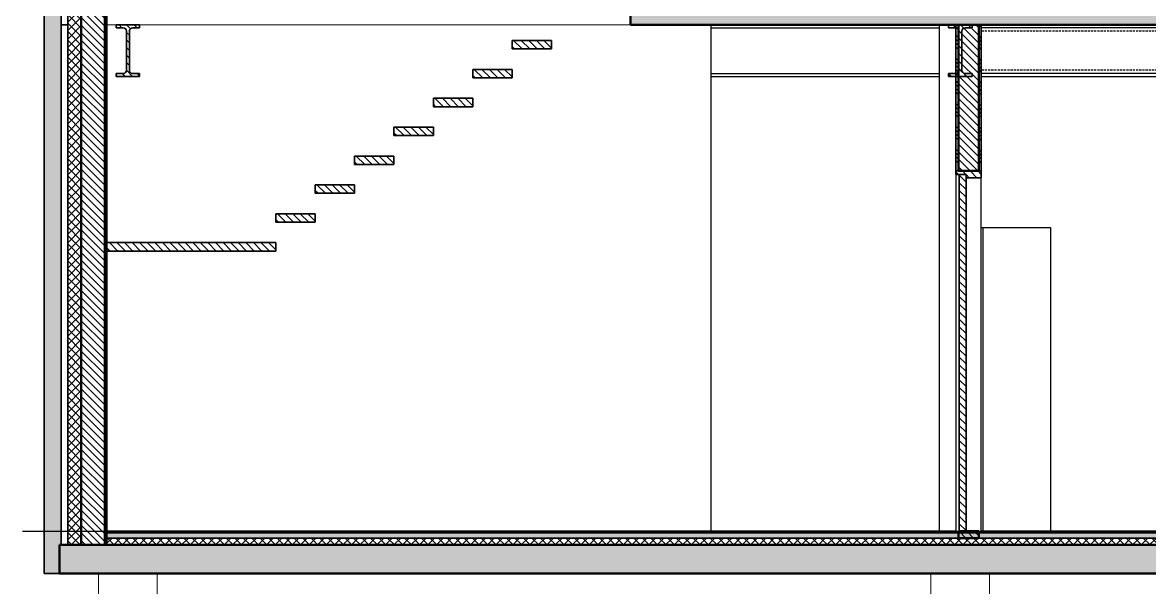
# Model space of a CAD drawing. Header units: millimetres. Extents: x 0 to 18896, y 0 to 22137.
# Drawn here: x 0 to 6674, y 3477 to 6824 of the extents above; entities that cross this region are included whole.
import ezdxf

# ---------------------------------------------------------------- set-up
doc = ezdxf.new("R2010")
doc.units = ezdxf.units.MM
doc.linetypes.add('DASHED', pattern=[19.05, 12.7, -6.35])
for name, color, linetype in [('Background_0', 7, 'Continuous'), ('Background_Back bricks', 7, 'Continuous'), ('Background_DOOR_FRAME', 253, 'Continuous'), ('Background_DOOR_PANEL', 255, 'Continuous'), ('Boundary_0', 7, 'Continuous'), ('Boundary_Air', 7, 'Continuous'), ('Boundary_Back bricks', 7, 'Continuous'), ('Boundary_DOOR_FRAME', 253, 'Continuous'), ('Boundary_DOOR_PANEL', 255, 'Continuous'), ('Boundary_Floor_ Ceramic Tiles', 7, 'Continuous'), ('Boundary_Gypsum Board', 54, 'Continuous'), ('Boundary_Insulation_ Extruded Polystyrene', 42, 'Continuous'), ('Boundary_Insulation_ Polyurethane Foam', 42, 'Continuous'), ('Boundary_Plaster_ Cement', 165, 'Continuous'), ('Boundary_Screed', 7, 'Continuous'), ('Fill_0', 7, 'Continuous'), ('Fill_Back bricks', 7, 'Continuous'), ('Fill_Concrete_ Reinforced', 85, 'Continuous'), ('Fill_DOOR_FRAME', 253, 'Continuous'), ('Fill_DOOR_PANEL', 255, 'Continuous'), ('Fill_Floor_ Ceramic Tiles', 251, 'Continuous'), ('Fill_Gypsum Board', 251, 'Continuous'), ('Fill_Insulation_ Extruded Polystyrene', 42, 'Continuous'), ('Fill_Insulation_ Polyurethane Foam', 42, 'Continuous'), ('Fill_Plaster_ Cement', 253, 'Continuous'), ('Fill_Screed', 251, 'Continuous'), ('Fill_Supporting Wall_ Brick', 11, 'Continuous')]:
    doc.layers.add(name, color=color, linetype=linetype)
for name, color, linetype, lineweight in [('Background_Air', 7, 'Continuous', 9), ('Background_Concrete_ Reinforced', 7, 'Continuous', 9), ('Background_Floor_ Ceramic Tiles', 7, 'Continuous', 9), ('Background_Gypsum Board', 7, 'Continuous', 9), ('Background_Insulation_ Extruded Polystyrene', 7, 'Continuous', 9), ('Background_Insulation_ Polyurethane Foam', 7, 'Continuous', 9), ('Background_Plaster_ Cement', 7, 'Continuous', 9), ('Background_Screed', 7, 'Continuous', 9), ('Background_Supporting Wall_ Brick', 7, 'Continuous', 9), ('Boundary_Concrete_ Reinforced', 99, 'Continuous', 50), ('Boundary_Supporting Wall_ Brick', 14, 'Continuous', 50)]:
    doc.layers.add(name, color=color, linetype=linetype, lineweight=lineweight)
doc.layers.add('BIM_ROOM_LINES', color=7, linetype='Continuous', plot=False)
pattern_1 = [(45, (-21562.4, -14674.708), (-22.45064, 22.45064), [])]
pattern_2 = [(45, (-21562.4, -14674.71), (-25.144717, 25.144717), []), (135, (-21562.4, -14674.71), (-25.144717, -25.144717), [])]
pattern_3 = [(45, (-21562.4, -14674.71), (-67.3519, 67.3519), []), (45, (-21539.95, -14674.71), (-67.3519, 67.3519), []), (45, (-21517.5, -14674.71), (-67.3519, 67.3519), []), (45, (-21495.05, -14674.71), (-67.3519, 67.3519), [])]

# ---------------------------------------------------------------- blocks, each defined once
blk = doc.blocks.new('Section Plane (1)__section__MainBuilding.dwg__param__0%7Cnone', base_point=(21562.4, -14674.7))
at = {"layer": 'Fill_0', "extrusion": (1.53761e-27, -6.98535e-29, -1)}
h = blk.add_hatch(dxfattribs=at)
h.set_pattern_fill('ANSI31', color=256, scale=10, style=0)
h.set_pattern_definition(pattern_1)
edge = h.paths.add_edge_path()
edge.add_line((-3527.9, -11674.7), (-3527.9, -11691.4))
edge.add_line((-3527.9, -11691.4), (-3487, -11691.4))
edge.add_spline(control_points=[(-3487, -11691.4), (-3467.1, -11691.4), (-3467.1, -11711.3)], knot_values=[-0.785398, -0.785398, -0.785398, 0.785398, 0.785398, 0.785398], weights=[1, 0.707107, 1], degree=2, periodic=0)
edge.add_line((-3467.1, -11711.3), (-3467.1, -11943.1))
edge.add_spline(control_points=[(-3467.1, -11943.1), (-3467.1, -11963), (-3487, -11963)], knot_values=[-0.785398, -0.785398, -0.785398, 0.785398, 0.785398, 0.785398], weights=[1, 0.707107, 1], degree=2, periodic=0)
edge.add_line((-3487, -11963), (-3527.9, -11963))
edge.add_line((-3527.9, -11963), (-3527.9, -11979.7))
edge.add_line((-3527.9, -11979.7), (-3388.9, -11979.7))
edge.add_line((-3388.9, -11979.7), (-3388.9, -11963))
edge.add_line((-3388.9, -11963), (-3429.8, -11963))
edge.add_spline(control_points=[(-3429.8, -11963), (-3449.7, -11963), (-3449.7, -11943.1)], knot_values=[-0.785398, -0.785398, -0.785398, 0.785398, 0.785398, 0.785398], weights=[1, 0.707107, 1], degree=2, periodic=0)
edge.add_line((-3449.7, -11943.1), (-3449.7, -11711.3))
edge.add_spline(control_points=[(-3449.7, -11711.3), (-3449.7, -11691.4), (-3429.8, -11691.4)], knot_values=[-0.785398, -0.785398, -0.785398, 0.785398, 0.785398, 0.785398], weights=[1, 0.707107, 1], degree=2, periodic=0)
edge.add_line((-3429.8, -11691.4), (-3388.9, -11691.4))
edge.add_line((-3388.9, -11691.4), (-3388.9, -11674.7))
edge.add_line((-3388.9, -11674.7), (-3527.9, -11674.7))
at = {"layer": 'Fill_0', "extrusion": (3.30431e-27, -6.98535e-29, -1)}
h = blk.add_hatch(dxfattribs=at)
h.set_pattern_fill('ANSI31', color=256, scale=10, style=0)
h.set_pattern_definition(pattern_1)
edge = h.paths.add_edge_path()
edge.add_line((-8457.9, -11674.7), (-8457.9, -11691.4))
edge.add_line((-8457.9, -11691.4), (-8417, -11691.4))
edge.add_spline(control_points=[(-8417, -11691.4), (-8397.1, -11691.4), (-8397.1, -11711.3)], knot_values=[-0.785398, -0.785398, -0.785398, 0.785398, 0.785398, 0.785398], weights=[1, 0.707107, 1], degree=2, periodic=0)
edge.add_line((-8397.1, -11711.3), (-8397.1, -11943.1))
edge.add_spline(control_points=[(-8397.1, -11943.1), (-8397.1, -11963), (-8417, -11963)], knot_values=[-0.785398, -0.785398, -0.785398, 0.785398, 0.785398, 0.785398], weights=[1, 0.707107, 1], degree=2, periodic=0)
edge.add_line((-8417, -11963), (-8457.9, -11963))
edge.add_line((-8457.9, -11963), (-8457.9, -11979.7))
edge.add_line((-8457.9, -11979.7), (-8318.9, -11979.7))
edge.add_line((-8318.9, -11979.7), (-8318.9, -11963))
edge.add_line((-8318.9, -11963), (-8359.8, -11963))
edge.add_spline(control_points=[(-8359.8, -11963), (-8379.7, -11963), (-8379.7, -11943.1)], knot_values=[-0.785398, -0.785398, -0.785398, 0.785398, 0.785398, 0.785398], weights=[1, 0.707107, 1], degree=2, periodic=0)
edge.add_line((-8379.7, -11943.1), (-8379.7, -11711.3))
edge.add_spline(control_points=[(-8379.7, -11711.3), (-8379.7, -11691.4), (-8359.8, -11691.4)], knot_values=[-0.785398, -0.785398, -0.785398, 0.785398, 0.785398, 0.785398], weights=[1, 0.707107, 1], degree=2, periodic=0)
edge.add_line((-8359.8, -11691.4), (-8318.9, -11691.4))
edge.add_line((-8318.9, -11691.4), (-8318.9, -11674.7))
edge.add_line((-8318.9, -11674.7), (-8457.9, -11674.7))
at = {"layer": 'Fill_0', "extrusion": (0, 0, -1)}
h = blk.add_hatch(dxfattribs=at)
h.set_pattern_fill('ANSI31', color=256, scale=10, style=0)
h.set_pattern_definition(pattern_1)
h.paths.add_polyline_path([(-5967.7, -11816.8), (-5734.4, -11816.8), (-5734.4, -11766.8), (-5967.7, -11766.8)])
h = blk.add_hatch(dxfattribs=at)
h.set_pattern_fill('ANSI31', color=256, scale=10, style=0)
h.set_pattern_definition(pattern_1)
h.paths.add_polyline_path([(-5734.4, -11987.9), (-5501.1, -11987.9), (-5501.1, -11937.9), (-5734.4, -11937.9)])
h = blk.add_hatch(dxfattribs=at)
h.set_pattern_fill('ANSI31', color=256, scale=10, style=0)
h.set_pattern_definition(pattern_1)
h.paths.add_polyline_path([(-5501.1, -12158.9), (-5267.7, -12158.9), (-5267.7, -12108.9), (-5501.1, -12108.9)])
h = blk.add_hatch(dxfattribs=at)
h.set_pattern_fill('ANSI31', color=256, scale=10, style=0)
h.set_pattern_definition(pattern_1)
h.paths.add_polyline_path([(-5267.7, -12330), (-5034.4, -12330), (-5034.4, -12280), (-5267.7, -12280)])
h = blk.add_hatch(dxfattribs=at)
h.set_pattern_fill('ANSI31', color=256, scale=10, style=0)
h.set_pattern_definition(pattern_1)
h.paths.add_polyline_path([(-5034.4, -12501), (-4801.1, -12501), (-4801.1, -12451), (-5034.4, -12451)])
h = blk.add_hatch(dxfattribs=at)
h.set_pattern_fill('ANSI31', color=256, scale=10, style=0)
h.set_pattern_definition(pattern_1)
h.paths.add_polyline_path([(-4801.1, -12672.1), (-4567.7, -12672.1), (-4567.7, -12622.1), (-4801.1, -12622.1)])
h = blk.add_hatch(dxfattribs=at)
h.set_pattern_fill('ANSI31', color=256, scale=10, style=0)
h.set_pattern_definition(pattern_1)
h.paths.add_polyline_path([(-4567.7, -12843.1), (-4334.4, -12843.1), (-4334.4, -12793.1), (-4567.7, -12793.1)])
h = blk.add_hatch(dxfattribs=at)
h.set_pattern_fill('ANSI31', color=256, scale=10, style=0)
h.set_pattern_definition(pattern_1)
h.paths.add_polyline_path([(-4334.4, -13014.2), (-3334.4, -13014.2), (-3334.4, -12964.2), (-4334.4, -12964.2)])
at = {"layer": 'Fill_Back bricks', "extrusion": (1.24238e-14, -2.33145e-17, -1)}
h = blk.add_hatch(dxfattribs=at)
h.set_pattern_fill('ANSI36', color=256, scale=10, style=0)
h.set_pattern_definition([(45, (-21562.4, -14674.708), (16.83798, 61.73926), [79.375, -15.875, 0, -15.875])])
h.paths.add_polyline_path([(-3052.4, -14754.7), (-3052.4, -14924.7), (-2962.4, -14924.7), (-2962.4, 2462.3), (-3062.4, 2462.3), (-3062.4, -14754.7)])
at = {"layer": 'Fill_Concrete_ Reinforced', "extrusion": (-6.26582e-17, 1.04669e-14, -1)}
h = blk.add_hatch(dxfattribs=at)
h.set_pattern_fill('CONCRETE1', color=256, scale=10, angle=15, style=0)
h.set_pattern_definition([(15, (-21562.4, -14674.7), (143.684, 248.8682), [25.4, -177.8]), (105, (-21562.4, -14674.7), (-248.8682, 143.684), [25.4, -177.8]), (150, (-21537.87, -14668.13), (-196.2761, -52.592), [35.921, -251.4472]), (15, (-21567.45, -14557.73), (143.684, 248.8682), [25.4, -177.8]), (60, (-21551.9, -14566.71), (-52.592, 196.2761), [17.9605, -269.4077]), (150, (-21551.9, -14566.71), (-196.2761, -52.592), [17.9605, -269.4077]), (15, (-21507, -14488.94), (143.684, 248.8682), [35.921, -167.279]), (60, (-21507, -14488.94), (-52.592, 196.2761), [25.4, -261.9682]), (150, (-21472.3, -14479.64), (-196.2761, -52.592), [25.4, -261.9682]), (105, (-21440.6, -14589.48), (-248.8682, 143.684), [25.4, -177.8]), (60, (-21440.61, -14589.48), (-52.592, 196.2761), [17.9605, -269.4077]), (150, (-21431.63, -14573.93), (-196.2761, -52.592), [17.9605, -269.4077]), (15, (-21551.01, -14619.07), (143.684, 248.8682), [12.7, -170.18]), (15, (-21416.95, -14530.55), (143.684, 248.8682), [12.7, -170.18]), (105, (-21484.86, -14522.45), (-248.8682, 143.684), [12.7, -170.18]), (150, (-21430.75, -14626.28), (-196.2761, -52.592), [17.9605, -269.4077]), (150, (-21552.77, -14514.35), (-196.2761, -52.592), [17.9605, -269.4077]), (60, (-21487.65, -14585.65), (-52.592, 196.2761), [17.9605, -269.4077]), (105, (-21501.5, -14632.1), (-248.8682, 143.684), [3.175, -200.025]), (105, (-21514.5, -14546.83), (-248.8682, 143.684), [3.175, -200.025]), (105, (-21431.53, -14488.44), (-248.8682, 143.684), [3.175, -200.025]), (105, (-21400.52, -14591.89), (-248.8682, 143.684), [3.175, -200.025])])
h.paths.add_polyline_path([(-21382.4, -11674.7), (-6434.4, -11674.7), (-6434.4, -11504.7), (-21242.4, -11504.7), (-21382.4, -11504.7)])
at = {"layer": 'Fill_Concrete_ Reinforced', "extrusion": (-3.85957e-17, 9.42323e-15, -1)}
h = blk.add_hatch(dxfattribs=at)
h.set_pattern_fill('CONCRETE1', color=256, scale=10, angle=15, style=0)
h.set_pattern_definition([(15, (-21562.4, -14674.7), (143.684, 248.8682), [25.4, -177.8]), (105, (-21562.4, -14674.7), (-248.8682, 143.684), [25.4, -177.8]), (150, (-21537.87, -14668.13), (-196.2761, -52.592), [35.921, -251.4472]), (15, (-21567.45, -14557.73), (143.684, 248.8682), [25.4, -177.8]), (60, (-21551.9, -14566.71), (-52.592, 196.2761), [17.9605, -269.4077]), (150, (-21551.9, -14566.71), (-196.2761, -52.592), [17.9605, -269.4077]), (15, (-21507, -14488.94), (143.684, 248.8682), [35.921, -167.279]), (60, (-21507, -14488.94), (-52.592, 196.2761), [25.4, -261.9682]), (150, (-21472.3, -14479.64), (-196.2761, -52.592), [25.4, -261.9682]), (105, (-21440.6, -14589.48), (-248.8682, 143.684), [25.4, -177.8]), (60, (-21440.61, -14589.48), (-52.592, 196.2761), [17.9605, -269.4077]), (150, (-21431.63, -14573.93), (-196.2761, -52.592), [17.9605, -269.4077]), (15, (-21551.01, -14619.07), (143.684, 248.8682), [12.7, -170.18]), (15, (-21416.95, -14530.55), (143.684, 248.8682), [12.7, -170.18]), (105, (-21484.86, -14522.45), (-248.8682, 143.684), [12.7, -170.18]), (150, (-21430.75, -14626.28), (-196.2761, -52.592), [17.9605, -269.4077]), (150, (-21552.77, -14514.35), (-196.2761, -52.592), [17.9605, -269.4077]), (60, (-21487.65, -14585.65), (-52.592, 196.2761), [17.9605, -269.4077]), (105, (-21501.5, -14632.1), (-248.8682, 143.684), [3.175, -200.025]), (105, (-21514.5, -14546.83), (-248.8682, 143.684), [3.175, -200.025]), (105, (-21431.53, -14488.44), (-248.8682, 143.684), [3.175, -200.025]), (105, (-21400.52, -14591.89), (-248.8682, 143.684), [3.175, -200.025])])
h.paths.add_polyline_path([(-21472.4, -14924.7), (-3052.4, -14924.7), (-3052.4, -14754.7), (-3334.4, -14754.7), (-21230.4, -14754.7), (-21472.4, -14754.7)])
at = {"layer": 'Fill_DOOR_FRAME', "extrusion": (-1.32532e-28, -8.85675e-28, -1)}
h = blk.add_hatch(dxfattribs=at)
h.set_pattern_fill('ANSI31', color=256, scale=10, style=0)
h.set_pattern_definition(pattern_1)
h.paths.add_polyline_path([(-8422.4, -12559.7), (-8362.4, -12559.7), (-8362.4, -12539.7), (-8512.4, -12539.7), (-8512.4, -12579.7), (-8422.4, -12579.7)])
at = {"layer": 'Fill_DOOR_PANEL', "extrusion": (0, 0, -1)}
h = blk.add_hatch(dxfattribs=at)
h.set_pattern_fill('ANSI31', color=256, scale=10, style=0)
h.set_pattern_definition(pattern_1)
h.paths.add_polyline_path([(-8422.4, -14674.7), (-8382.4, -14674.7), (-8382.4, -12559.7), (-8422.4, -12559.7)])
at = {"layer": 'Fill_Floor_ Ceramic Tiles', "extrusion": (-7.58524e-18, -1.69682e-13, -1)}
h = blk.add_hatch(dxfattribs=at)
h.set_pattern_fill('_USER', color=256, scale=30, angle=90, style=0, pattern_type=0)
h.set_pattern_definition([(90, (-21562.4, -14674.708), (-30, -1e-13), [])])
h.paths.add_polyline_path([(-3334.4, -14682.7), (-3334.4, -14674.7), (-21230.4, -14674.7), (-21230.4, -14682.7)])
at = {"layer": 'Fill_Gypsum Board', "extrusion": (-1.13121e-13, 4.17678e-17, -1)}
h = blk.add_hatch(dxfattribs=at)
h.set_pattern_fill('ANSI34', color=256, scale=5, style=0)
h.set_pattern_definition([(45, (-21562.4, -14674.71), (-67.3519, 67.3519), []), (45, (-21539.95, -14674.71), (-67.3519, 67.3519), []), (45, (-21517.5, -14674.71), (-67.3519, 67.3519), []), (45, (-21495.05, -14674.71), (-67.3519, 67.3519), [])])
h.paths.add_polyline_path([(-3322.4, -11674.7), (-3322.4, -8424.7), (-3334.4, -8424.7), (-3334.4, -11674.7)])
at = {"layer": 'Fill_Gypsum Board', "extrusion": (-1.24433e-13, -1.03018e-30, -1)}
h = blk.add_hatch(dxfattribs=at)
h.set_pattern_fill('ANSI34', color=256, scale=5, style=0)
h.set_pattern_definition([(45, (-21562.4, -14674.71), (-67.3519, 67.3519), []), (45, (-21539.95, -14674.71), (-67.3519, 67.3519), []), (45, (-21517.5, -14674.71), (-67.3519, 67.3519), []), (45, (-21495.05, -14674.71), (-67.3519, 67.3519), [])])
h.paths.add_polyline_path([(-3334.4, -11674.7), (-3334.4, -14754.7), (-3322.4, -14754.7), (-3322.4, -11674.7)])
at = {"layer": 'Fill_Insulation_ Extruded Polystyrene', "extrusion": (1.54196e-32, 1.67451e-46, -1)}
h = blk.add_hatch(dxfattribs=at)
h.set_pattern_fill('INSULATION', color=256, scale=10, style=0)
h.set_pattern_definition(pattern_2)
h.paths.add_polyline_path([(-3334.4, -14754.7), (-3334.4, -14714.7), (-21230.4, -14714.7), (-21230.4, -14754.7)])
at = {"layer": 'Fill_Insulation_ Polyurethane Foam', "extrusion": (-9.05406e-46, -5.3359e-31, -1)}
h = blk.add_hatch(dxfattribs=at)
h.set_pattern_fill('INSULATION', color=256, scale=10, style=0)
h.set_pattern_definition(pattern_2)
h.paths.add_polyline_path([(-3102.4, -14754.7), (-3102.4, 2462.3), (-3182.4, 2462.3), (-3182.4, -14754.7)])
at = {"layer": 'Fill_Plaster_ Cement', "extrusion": (6.98086e-45, 7.71392e-30, -1)}
h = blk.add_hatch(dxfattribs=at)
h.set_pattern_fill('ANSI34', color=256, scale=5, style=0)
h.set_pattern_definition(pattern_3)
h.paths.add_polyline_path([(-8362.4, -12539.7), (-8362.4, -11674.7), (-8377.4, -11674.7), (-8377.4, -12539.7)])
h = blk.add_hatch(dxfattribs=at)
h.set_pattern_fill('ANSI34', color=256, scale=5, style=0)
h.set_pattern_definition(pattern_3)
h.paths.add_polyline_path([(-8512.4, -11674.7), (-8512.4, -12539.7), (-8497.4, -12539.7), (-8497.4, -11674.7)])
at = {"layer": 'Fill_Screed', "extrusion": (2.15875e-32, 1.28205e-45, -1)}
h = blk.add_hatch(dxfattribs=at)
h.set_pattern_fill('SCREED', color=256, scale=10, angle=15, style=0)
h.set_pattern_definition([(15, (-21562.4, -14674.71), (457.8203, 254.15265), [-63.5, 0, -190.5, 0]), (15, (-21564.04, -14668.57), (457.8203, 254.15265), [-25.4, 0, -88.9, 0, -45.72, 0, -190.5, 0]), (15, (-21565.69, -14662.44), (457.8203, 254.15265), [-12.7, 0, -63.5, 0, -63.5, 0, -139.7, 0, -45.72, 0]), (15, (-21567.33, -14656.31), (457.8203, 254.15265), [-45.72, 0, -203.2, 0]), (15, (-21568.97, -14650.17), (457.8203, 254.15265), [-152.4, 0, -152.4, 0]), (15, (-21570.62, -14644.04), (457.8203, 254.15265), [-215.9, 0]), (15, (-21572.26, -14637.91), (457.8203, 254.15265), [-63.5, 0, -279.4, 0]), (15, (-21573.9, -14631.77), (457.8203, 254.15265), [-88.9, 0, -50.8, 0]), (15, (-21575.55, -14625.64), (457.8203, 254.15265), [-127, 0]), (15, (-21578.84, -14613.37), (457.8203, 254.15265), [-17.78, 0, -190.5, 0, -114.3, 0]), (15, (-21580.48, -14607.24), (457.8203, 254.15265), [-25.4, 0, -2.54, 0, -63.5, 0]), (15, (-21582.12, -14601.1), (457.8203, 254.15265), [-12.7, 0, -165.1, 0, -190.5, 0]), (15, (-21583.77, -14594.97), (457.8203, 254.15265), [-127, 0]), (15, (-21585.41, -14588.84), (457.8203, 254.15265), [-63.5, 0, -266.7, 0]), (15, (-21588.7, -14576.57), (457.8203, 254.15265), [-304.8, 0]), (15, (-21590.34, -14570.44), (457.8203, 254.15265), [-63.5, 0, -5.08, 0, -88.9, 0]), (15, (-21591.98, -14564.3), (457.8203, 254.15265), [-17.78, 0, -127, 0, -50.8, 0, -88.9, 0, -101.6, 0]), (15, (-21593.63, -14558.17), (457.8203, 254.15265), [-38.1, 0, -50.8, 0, -127, 0, -5.08, 0, -63.5, 0]), (15, (-21595.27, -14552.04), (457.8203, 254.15265), [-127, 0])])
h.paths.add_polyline_path([(-21230.4, -14682.7), (-21230.4, -14714.7), (-3334.4, -14714.7), (-3334.4, -14682.7)])
at = {"layer": 'Fill_Supporting Wall_ Brick', "extrusion": (-4.139e-46, -5.3359e-31, -1)}
h = blk.add_hatch(dxfattribs=at)
h.set_pattern_fill('ANSI31', color=256, scale=10, style=0)
h.set_pattern_definition(pattern_1)
h.paths.add_polyline_path([(-3182.4, -14754.7), (-3182.4, 1955.4), (-3322.4, 1955.4), (-3322.4, -14754.7)])
at = {"layer": 'Fill_Supporting Wall_ Brick', "extrusion": (8.72608e-46, 7.71392e-30, -1)}
h = blk.add_hatch(dxfattribs=at)
h.set_pattern_fill('ANSI31', color=256, scale=10, style=0)
h.set_pattern_definition(pattern_1)
h.paths.add_polyline_path([(-8497.4, -11674.7), (-8497.4, -12539.7), (-8377.4, -12539.7), (-8377.4, -11674.7)])
at = {"layer": 'Fill_Supporting Wall_ Brick', "extrusion": (0, 0, -1)}
h = blk.add_hatch(dxfattribs=at)
h.set_pattern_fill('ANSI31', color=256, scale=10, style=0)
h.set_pattern_definition(pattern_1)
h.paths.add_polyline_path([(-8497.4, -14674.7), (-8497.4, -14714.7), (-8377.4, -14714.7), (-8377.4, -14674.7)])
at = {"linetype": 'DASHED'}
for p, q in [((14623.4, -11711.3), (8512.4, -11711.3)), ((14623.4, -11943.1), (8512.4, -11943.1))]:
    blk.add_line(p, q, dxfattribs=at)
blk.add_line((2834.4, -14674.7), (21730.4, -14674.7))
blk.add_line((2834.4, -14674.7), (21730.4, -14674.7))
blk.add_line((2834.4, -14674.7), (21730.4, -14674.7))
at = {"layer": 'Background_0'}
for p, q in [((3527.9, -11674.7), (3388.9, -11674.7)), ((3388.9, -11674.7), (3388.9, -11691.4)), ((3527.9, -11691.4), (3527.9, -11674.7)), ((8264.4, -14674.7), (8264.4, -11674.7)), ((8457.9, -11674.7), (8318.9, -11674.7)), ((8318.9, -11674.7), (8318.9, -11691.4)), ((8457.9, -11691.4), (8457.9, -11674.7)), ((3388.9, -11691.4), (3429.8, -11691.4)), ((3449.7, -11711.3), (3449.7, -11943.1)), ((3467.1, -11943.1), (3467.1, -11711.3)), ((3487, -11691.4), (3527.9, -11691.4)), ((6912.4, -11691.4), (8264.4, -11691.4)), ((8318.9, -11691.4), (8359.8, -11691.4)), ((8379.7, -11711.3), (8379.7, -11943.1)), ((8397.1, -11943.1), (8397.1, -11711.3)), ((8417, -11691.4), (8457.9, -11691.4)), ((14623.4, -11691.4), (8512.4, -11691.4)), ((5734.4, -11766.8), (5734.4, -11816.8)), ((5967.7, -11766.8), (5734.4, -11766.8)), ((5967.7, -11816.8), (5967.7, -11766.8)), ((5734.4, -11816.8), (5967.7, -11816.8)), ((5501.1, -11937.9), (5501.1, -11987.9)), ((5734.4, -11937.9), (5501.1, -11937.9)), ((5734.4, -11987.9), (5734.4, -11937.9)), ((3429.8, -11963), (3388.9, -11963)), ((3388.9, -11963), (3388.9, -11979.7)), ((3388.9, -11979.7), (3527.9, -11979.7)), ((3527.9, -11963), (3487, -11963)), ((3527.9, -11979.7), (3527.9, -11963)), ((5501.1, -11987.9), (5734.4, -11987.9)), ((6912.4, -11963), (8264.4, -11963)), ((6912.4, -11979.7), (8264.4, -11979.7)), ((8359.8, -11963), (8318.9, -11963)), ((8318.9, -11963), (8318.9, -11979.7)), ((8318.9, -11979.7), (8457.9, -11979.7)), ((8457.9, -11963), (8417, -11963)), ((8457.9, -11979.7), (8457.9, -11963)), ((14623.4, -11963), (8512.4, -11963)), ((8512.4, -11979.7), (14623.4, -11979.7)), ((5267.7, -12108.9), (5267.7, -12158.9)), ((5501.1, -12108.9), (5267.7, -12108.9)), ((5501.1, -12158.9), (5501.1, -12108.9)), ((5267.7, -12158.9), (5501.1, -12158.9)), ((5034.4, -12280), (5034.4, -12330)), ((5267.7, -12280), (5034.4, -12280)), ((5267.7, -12330), (5267.7, -12280)), ((5034.4, -12330), (5267.7, -12330)), ((4801.1, -12451), (4801.1, -12501)), ((5034.4, -12451), (4801.1, -12451)), ((5034.4, -12501), (5034.4, -12451)), ((4801.1, -12501), (5034.4, -12501)), ((4567.7, -12622.1), (4567.7, -12672.1)), ((4801.1, -12622.1), (4567.7, -12622.1)), ((4567.7, -12672.1), (4801.1, -12672.1)), ((4801.1, -12672.1), (4801.1, -12622.1)), ((4334.4, -12793.1), (4334.4, -12843.1)), ((4567.7, -12793.1), (4334.4, -12793.1)), ((4567.7, -12843.1), (4567.7, -12793.1)), ((4334.4, -12843.1), (4567.7, -12843.1)), ((8512.4, -12874.7), (8522.4, -12874.7)), ((8522.4, -12874.7), (8922.4, -12874.7)), ((8522.4, -12874.7), (8522.4, -14674.7)), ((8522.4, -12874.7), (8522.4, -14674.7)), ((8922.4, -12874.7), (8922.4, -14674.7)), ((3334.4, -12964.2), (3334.4, -13014.2)), ((4334.4, -12964.2), (3334.4, -12964.2)), ((3334.4, -13014.2), (4334.4, -13014.2)), ((4334.4, -13014.2), (4334.4, -12964.2))]:
    blk.add_line(p, q, dxfattribs=at)
at = {"layer": 'Background_0', "extrusion": (0, 0, -1)}
for centre, start, end in [((-3429.8, -11711.3), 90, 180), ((-3487, -11711.3), 0, 90), ((-8359.8, -11711.3), 90, 180), ((-8417, -11711.3), 0, 90), ((-3429.8, -11943.1), 180, 270), ((-3487, -11943.1), 270, 0), ((-8359.8, -11943.1), 180, 270), ((-8417, -11943.1), 270, 0)]:
    blk.add_arc(centre, 19.9, start, end, dxfattribs=at)
at = {"layer": 'Background_Air'}
for p, q in [((3062.4, -8424.7), (3062.4, -11674.7)), ((3102.4, -11674.7), (3102.4, -8424.7)), ((3102.4, -11674.7), (3062.4, -11674.7)), ((3062.4, -11674.7), (3062.4, -14754.7)), ((3062.4, -11674.7), (3102.4, -11674.7)), ((3102.4, -14754.7), (3102.4, -11674.7)), ((3062.4, -14754.7), (3102.4, -14754.7))]:
    blk.add_line(p, q, dxfattribs=at)
at = {"layer": 'Background_Back bricks'}
for p, q in [((2962.4, -8424.7), (2962.4, -11674.7)), ((3062.4, -11674.7), (3062.4, -8424.7)), ((2962.4, -11674.7), (2962.4, -14924.7)), ((3062.4, -14754.7), (3062.4, -11674.7)), ((3052.4, -14924.7), (3052.4, -14754.7)), ((3052.4, -14754.7), (3062.4, -14754.7)), ((2962.4, -14924.7), (3052.4, -14924.7))]:
    blk.add_line(p, q, dxfattribs=at)
at = {"layer": 'Background_Concrete_ Reinforced'}
for p, q in [((6434.4, -11504.7), (6434.4, -11674.7)), ((3388.9, -11674.7), (3334.4, -11674.7)), ((6434.4, -11674.7), (3527.9, -11674.7)), ((6434.4, -11674.7), (21382.4, -11674.7)), ((3052.4, -14754.7), (3052.4, -14924.7)), ((3334.4, -14754.7), (3052.4, -14754.7)), ((21230.4, -14754.7), (3334.4, -14754.7)), ((3052.4, -14924.7), (21472.4, -14924.7)), ((3284.4, -17884.7), (3284.4, -14924.7)), ((3632.4, -14924.7), (3632.4, -17884.7)), ((8214.4, -17884.7), (8214.4, -14924.7)), ((8562.4, -14924.7), (8562.4, -17884.7))]:
    blk.add_line(p, q, dxfattribs=at)
at = {"layer": 'Background_DOOR_FRAME'}
for p, q in [((8362.4, -12539.7), (8362.4, -12559.7)), ((8512.4, -12539.7), (8362.4, -12539.7)), ((8512.4, -12579.7), (8512.4, -12539.7)), ((8362.4, -12559.7), (8422.4, -12559.7)), ((8422.4, -12559.7), (8422.4, -12579.7)), ((8422.4, -12579.7), (8512.4, -12579.7))]:
    blk.add_line(p, q, dxfattribs=at)
at = {"layer": 'Background_DOOR_PANEL'}
for p, q in [((8382.4, -12559.7), (8382.4, -14674.7)), ((8422.4, -12559.7), (8382.4, -12559.7)), ((8422.4, -14674.7), (8422.4, -12559.7)), ((8382.4, -14674.7), (8422.4, -14674.7))]:
    blk.add_line(p, q, dxfattribs=at)
at = {"layer": 'Background_Floor_ Ceramic Tiles'}
for p, q in [((21230.4, -14674.7), (3334.4, -14674.7)), ((3334.4, -14674.7), (3334.4, -14682.7)), ((3334.4, -14682.7), (21230.4, -14682.7))]:
    blk.add_line(p, q, dxfattribs=at)
at = {"layer": 'Background_Gypsum Board'}
for p, q in [((3322.4, -8424.7), (3322.4, -11674.7)), ((3334.4, -11674.7), (3334.4, -8424.7)), ((3334.4, -11674.7), (3322.4, -11674.7)), ((3322.4, -11674.7), (3322.4, -14754.7)), ((3322.4, -11674.7), (3334.4, -11674.7)), ((3334.4, -14754.7), (3334.4, -11674.7)), ((3322.4, -14754.7), (3334.4, -14754.7))]:
    blk.add_line(p, q, dxfattribs=at)
at = {"layer": 'Background_Insulation_ Extruded Polystyrene'}
for p, q in [((21230.4, -14714.7), (3334.4, -14714.7)), ((3334.4, -14714.7), (3334.4, -14754.7)), ((3334.4, -14754.7), (21230.4, -14754.7))]:
    blk.add_line(p, q, dxfattribs=at)
at = {"layer": 'Background_Insulation_ Polyurethane Foam'}
for p, q in [((3102.4, -8424.7), (3102.4, -11674.7)), ((3182.4, -11674.7), (3182.4, -8424.7)), ((3102.4, -11674.7), (3102.4, -14754.7)), ((3182.4, -14754.7), (3182.4, -11674.7)), ((3102.4, -14754.7), (3182.4, -14754.7))]:
    blk.add_line(p, q, dxfattribs=at)
at = {"layer": 'Background_Plaster_ Cement'}
for p, q in [((3334.4, -11674.7), (3388.9, -11674.7)), ((3527.9, -11674.7), (6434.4, -11674.7)), ((6912.4, -11674.7), (6912.4, -14674.7)), ((6912.4, -14674.7), (6912.4, -11674.7)), ((8377.4, -11674.7), (8362.4, -11674.7)), ((8362.4, -11674.7), (8362.4, -12539.7)), ((8377.4, -12539.7), (8377.4, -11674.7)), ((8512.4, -11674.7), (8497.4, -11674.7)), ((8497.4, -11674.7), (8497.4, -12539.7)), ((8512.4, -12539.7), (8512.4, -11674.7)), ((8362.4, -12539.7), (8377.4, -12539.7)), ((8497.4, -12539.7), (8512.4, -12539.7))]:
    blk.add_line(p, q, dxfattribs=at)
at = {"layer": 'Background_Screed'}
for p, q in [((3334.4, -14682.7), (3334.4, -14714.7)), ((21230.4, -14682.7), (3334.4, -14682.7)), ((3334.4, -14714.7), (21230.4, -14714.7))]:
    blk.add_line(p, q, dxfattribs=at)
at = {"layer": 'Background_Supporting Wall_ Brick'}
for p, q in [((3182.4, -8424.7), (3182.4, -11674.7)), ((3322.4, -11674.7), (3322.4, -8424.7)), ((3182.4, -11674.7), (3182.4, -14754.7)), ((3322.4, -14754.7), (3322.4, -11674.7)), ((8377.4, -11674.7), (8377.4, -12539.7)), ((8497.4, -11674.7), (8377.4, -11674.7)), ((8497.4, -12539.7), (8497.4, -11674.7)), ((8377.4, -12539.7), (8497.4, -12539.7)), ((8497.4, -14674.7), (8377.4, -14674.7)), ((8377.4, -14674.7), (8377.4, -14714.7)), ((8497.4, -14714.7), (8497.4, -14674.7)), ((8377.4, -14714.7), (8497.4, -14714.7)), ((3182.4, -14754.7), (3322.4, -14754.7))]:
    blk.add_line(p, q, dxfattribs=at)
at = {"layer": 'BIM_ROOM_LINES'}
for p, q in [((3334.4, -14674.7), (3334.4, 1955.4)), ((6434.4, 1955.4), (6434.4, -11674.7)), ((6434.4, -11674.7), (8362.4, -11674.7)), ((6912.4, -14674.7), (6912.4, -11674.7)), ((8362.4, -11674.7), (8362.4, -14674.7)), ((8512.4, -11674.7), (21230.4, -11674.7)), ((8512.4, -14674.7), (8512.4, -11674.7)), ((8362.4, -14674.7), (3334.4, -14674.7)), ((21230.4, -14674.7), (8512.4, -14674.7))]:
    blk.add_line(p, q, dxfattribs=at)
at = {"layer": 'Boundary_0', "extrusion": (0, 1, 0)}
for p, q in [((3388.9, -11691.4), (3388.9, -11674.7)), ((3388.9, -11674.7), (3527.9, -11674.7)), ((3527.9, -11674.7), (3527.9, -11691.4)), ((8318.9, -11691.4), (8318.9, -11674.7)), ((8318.9, -11674.7), (8457.9, -11674.7)), ((8457.9, -11674.7), (8457.9, -11691.4)), ((3429.8, -11691.4), (3388.9, -11691.4)), ((3449.7, -11943.1), (3449.7, -11711.3)), ((3467.1, -11711.3), (3467.1, -11943.1)), ((3527.9, -11691.4), (3487, -11691.4)), ((8359.8, -11691.4), (8318.9, -11691.4)), ((8379.7, -11943.1), (8379.7, -11711.3)), ((8397.1, -11711.3), (8397.1, -11943.1)), ((8457.9, -11691.4), (8417, -11691.4)), ((5734.4, -11816.8), (5734.4, -11766.8)), ((5734.4, -11766.8), (5967.7, -11766.8)), ((5967.7, -11766.8), (5967.7, -11816.8)), ((5967.7, -11816.8), (5734.4, -11816.8)), ((5501.1, -11987.9), (5501.1, -11937.9)), ((5501.1, -11937.9), (5734.4, -11937.9)), ((5734.4, -11937.9), (5734.4, -11987.9)), ((3388.9, -11979.7), (3388.9, -11963)), ((3388.9, -11963), (3429.8, -11963)), ((3527.9, -11979.7), (3388.9, -11979.7)), ((3487, -11963), (3527.9, -11963)), ((3527.9, -11963), (3527.9, -11979.7)), ((5734.4, -11987.9), (5501.1, -11987.9)), ((8318.9, -11979.7), (8318.9, -11963)), ((8318.9, -11963), (8359.8, -11963)), ((8457.9, -11979.7), (8318.9, -11979.7)), ((8417, -11963), (8457.9, -11963)), ((8457.9, -11963), (8457.9, -11979.7)), ((5267.7, -12158.9), (5267.7, -12108.9)), ((5267.7, -12108.9), (5501.1, -12108.9)), ((5501.1, -12108.9), (5501.1, -12158.9)), ((5501.1, -12158.9), (5267.7, -12158.9)), ((5034.4, -12330), (5034.4, -12280)), ((5034.4, -12280), (5267.7, -12280)), ((5267.7, -12280), (5267.7, -12330)), ((5267.7, -12330), (5034.4, -12330)), ((4801.1, -12501), (4801.1, -12451)), ((4801.1, -12451), (5034.4, -12451)), ((5034.4, -12451), (5034.4, -12501)), ((5034.4, -12501), (4801.1, -12501)), ((4567.7, -12672.1), (4567.7, -12622.1)), ((4567.7, -12622.1), (4801.1, -12622.1)), ((4801.1, -12672.1), (4567.7, -12672.1)), ((4801.1, -12622.1), (4801.1, -12672.1)), ((4334.4, -12843.1), (4334.4, -12793.1)), ((4334.4, -12793.1), (4567.7, -12793.1)), ((4567.7, -12793.1), (4567.7, -12843.1)), ((4567.7, -12843.1), (4334.4, -12843.1)), ((3334.4, -13014.2), (3334.4, -12964.2)), ((3334.4, -12964.2), (4334.4, -12964.2)), ((4334.4, -13014.2), (3334.4, -13014.2)), ((4334.4, -12964.2), (4334.4, -13014.2))]:
    blk.add_line(p, q, dxfattribs=at)
at = {"layer": 'Boundary_0'}
for centre, start, end in [((3429.8, -11711.3), 0, 90), ((3487, -11711.3), 90, 180), ((8359.8, -11711.3), 0, 90), ((8417, -11711.3), 90, 180), ((3429.8, -11943.1), 270, 0), ((3487, -11943.1), 180, 270), ((8359.8, -11943.1), 270, 0), ((8417, -11943.1), 180, 270)]:
    blk.add_arc(centre, 19.9, start, end, dxfattribs=at)
at = {"layer": 'Boundary_Air', "extrusion": (0, 1, 0)}
for p, q in [((3062.4, -11674.7), (3062.4, -8424.7)), ((3102.4, -8424.7), (3102.4, -11674.7)), ((3062.4, -14754.7), (3062.4, -11674.7)), ((3062.4, -11674.7), (3102.4, -11674.7)), ((3102.4, -11674.7), (3062.4, -11674.7)), ((3102.4, -11674.7), (3102.4, -14754.7)), ((3102.4, -14754.7), (3062.4, -14754.7))]:
    blk.add_line(p, q, dxfattribs=at)
at = {"layer": 'Boundary_Back bricks', "extrusion": (0, 1, 0)}
for p, q in [((2962.4, -14924.7), (2962.4, 2462.3)), ((3062.4, 2462.3), (3062.4, -14754.7)), ((3052.4, -14754.7), (3052.4, -14924.7)), ((3062.4, -14754.7), (3052.4, -14754.7)), ((3052.4, -14924.7), (2962.4, -14924.7))]:
    blk.add_line(p, q, dxfattribs=at)
at = {"layer": 'Boundary_Concrete_ Reinforced', "extrusion": (0, 1, 0)}
for p, q in [((6434.4, -11674.7), (6434.4, -11504.7)), ((21382.4, -11674.7), (6434.4, -11674.7)), ((3052.4, -14924.7), (3052.4, -14754.7)), ((3052.4, -14754.7), (3334.4, -14754.7)), ((3334.4, -14754.7), (21230.4, -14754.7)), ((21472.4, -14924.7), (3052.4, -14924.7))]:
    blk.add_line(p, q, dxfattribs=at)
at = {"layer": 'Boundary_DOOR_FRAME', "extrusion": (0, 1, 0)}
for p, q in [((8362.4, -12559.7), (8362.4, -12539.7)), ((8362.4, -12539.7), (8512.4, -12539.7)), ((8512.4, -12539.7), (8512.4, -12579.7)), ((8422.4, -12559.7), (8362.4, -12559.7)), ((8422.4, -12579.7), (8422.4, -12559.7)), ((8512.4, -12579.7), (8422.4, -12579.7))]:
    blk.add_line(p, q, dxfattribs=at)
at = {"layer": 'Boundary_DOOR_PANEL', "extrusion": (0, 1, 0)}
for p, q in [((8382.4, -14674.7), (8382.4, -12559.7)), ((8382.4, -12559.7), (8422.4, -12559.7)), ((8422.4, -12559.7), (8422.4, -14674.7)), ((8422.4, -14674.7), (8382.4, -14674.7))]:
    blk.add_line(p, q, dxfattribs=at)
at = {"layer": 'Boundary_Floor_ Ceramic Tiles', "extrusion": (0, 1, 0)}
for p, q in [((3334.4, -14682.7), (3334.4, -14674.7)), ((3334.4, -14674.7), (21230.4, -14674.7)), ((21230.4, -14682.7), (3334.4, -14682.7))]:
    blk.add_line(p, q, dxfattribs=at)
at = {"layer": 'Boundary_Gypsum Board', "extrusion": (0, 1, 0)}
for p, q in [((3322.4, -11674.7), (3322.4, -8424.7)), ((3334.4, -8424.7), (3334.4, -11674.7)), ((3322.4, -14754.7), (3322.4, -11674.7)), ((3322.4, -11674.7), (3334.4, -11674.7)), ((3334.4, -11674.7), (3322.4, -11674.7)), ((3334.4, -11674.7), (3334.4, -14754.7)), ((3334.4, -14754.7), (3322.4, -14754.7))]:
    blk.add_line(p, q, dxfattribs=at)
at = {"layer": 'Boundary_Insulation_ Extruded Polystyrene', "extrusion": (0, 1, 0)}
for p, q in [((3334.4, -14754.7), (3334.4, -14714.7)), ((3334.4, -14714.7), (21230.4, -14714.7)), ((21230.4, -14754.7), (3334.4, -14754.7))]:
    blk.add_line(p, q, dxfattribs=at)
at = {"layer": 'Boundary_Insulation_ Polyurethane Foam', "extrusion": (0, 1, 0)}
for p, q in [((3102.4, -14754.7), (3102.4, 2462.3)), ((3182.4, 2462.3), (3182.4, -14754.7)), ((3182.4, -14754.7), (3102.4, -14754.7))]:
    blk.add_line(p, q, dxfattribs=at)
at = {"layer": 'Boundary_Plaster_ Cement', "extrusion": (0, 1, 0)}
for p, q in [((8362.4, -12539.7), (8362.4, -11674.7)), ((8362.4, -11674.7), (8377.4, -11674.7)), ((8377.4, -11674.7), (8377.4, -12539.7)), ((8497.4, -12539.7), (8497.4, -11674.7)), ((8497.4, -11674.7), (8512.4, -11674.7)), ((8512.4, -11674.7), (8512.4, -12539.7)), ((8377.4, -12539.7), (8362.4, -12539.7)), ((8512.4, -12539.7), (8497.4, -12539.7))]:
    blk.add_line(p, q, dxfattribs=at)
at = {"layer": 'Boundary_Screed', "extrusion": (0, 1, 0)}
for p, q in [((3334.4, -14714.7), (3334.4, -14682.7)), ((3334.4, -14682.7), (21230.4, -14682.7)), ((21230.4, -14714.7), (3334.4, -14714.7))]:
    blk.add_line(p, q, dxfattribs=at)
at = {"layer": 'Boundary_Supporting Wall_ Brick', "extrusion": (0, 1, 0)}
for p, q in [((3182.4, -14754.7), (3182.4, 1955.4)), ((3322.4, 1955.4), (3322.4, -14754.7)), ((8377.4, -12539.7), (8377.4, -11674.7)), ((8377.4, -11674.7), (8497.4, -11674.7)), ((8497.4, -11674.7), (8497.4, -12539.7)), ((8497.4, -12539.7), (8377.4, -12539.7)), ((8377.4, -14714.7), (8377.4, -14674.7)), ((8377.4, -14674.7), (8497.4, -14674.7)), ((8497.4, -14674.7), (8497.4, -14714.7)), ((8497.4, -14714.7), (8377.4, -14714.7)), ((3322.4, -14754.7), (3182.4, -14754.7))]:
    blk.add_line(p, q, dxfattribs=at)

msp = doc.modelspace()

# ---------------------------------------------------------------- block references
msp.add_blockref('Section Plane (1)__section__MainBuilding.dwg__param__0%7Cnone', (18728, 3810))

doc.saveas('drawing.dxf')
